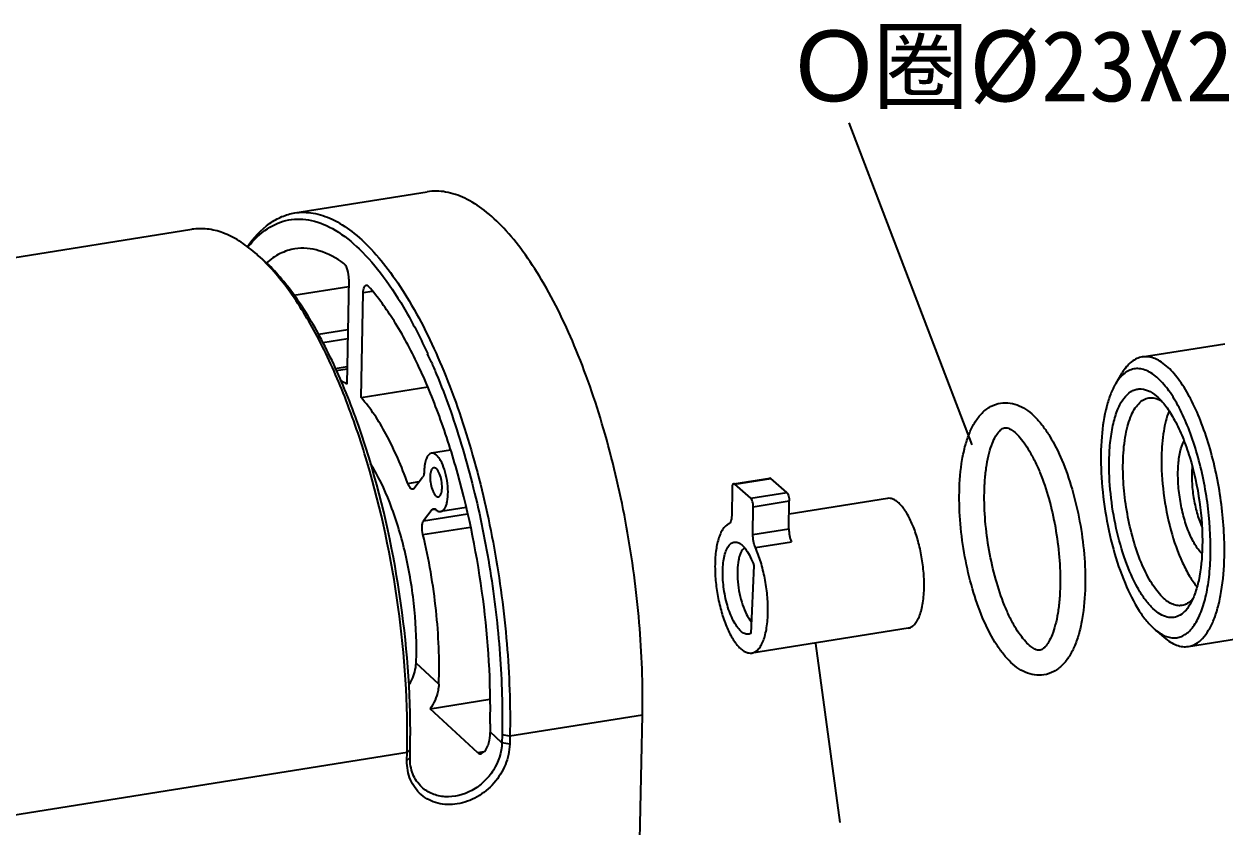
# Model space of a CAD drawing. Header units: millimetres. Extents: x 0 to 549, y 0 to 190.
# Drawn here: x 170.3 to 221.1, y 99.9 to 133.8 of the extents above; entities that cross this region are included whole.
import ezdxf

# ---------------------------------------------------------------- set-up
doc = ezdxf.new("R2010")
doc.units = ezdxf.units.MM
doc.layers.add('02___PRT_ALL_AXES', color=7, linetype='Continuous')
doc.styles.get("Standard").update_dxf_attribs({"font": 'SimSun.ttf'})

# ---------------------------------------------------------------- blocks, each defined once
blk = doc.blocks.new('A$C560D5F5B')
at = {"color": 7, "linetype": 'Continuous'}
for p, q in [((-1.464, 23.265), (2.272, 23.86)), ((-22.129, 19.974), (-4.362, 22.804)), ((0.065, 21.397), (0.004, 18.435)), ((0.061, 21.185), (-1.486, 20.938)), ((0.407, 18.061), (0.468, 21.023)), ((0.468, 21.023), (0.719, 21.063)), ((-0.796, 19.847), (0.036, 19.979)), ((-0.673, 19.612), (0.031, 19.724)), ((-0.321, 18.884), (0.014, 18.938)), ((0.013, 18.86), (-0.286, 18.812)), ((0.407, 18.061), (2.287, 18.361)), ((2.917, 17.715), (2.925, 17.692)), ((2.927, 16.579), (2.392, 16.494)), ((1.722, 15.639), (2.048, 15.691)), ((1.899, 15.5), (2.144, 15.814)), ((2.415, 14.902), (2.494, 14.915)), ((3.369, 14.962), (2.654, 14.848)), ((2.415, 14.902), (2.171, 14.588)), ((2.171, 14.588), (3.412, 14.786)), ((2.151, 14.196), (3.498, 14.41)), ((2.598, 9.977), (1.96, 10.57)), ((2.357, 9.287), (4.041, 9.556)), ((3.699, 8.041), (2.357, 9.287)), ((4.049, 8.864), (4.044, 8.635)), ((8.341, 9.109), (4.604, 8.514)), ((8.053, -4.782), (8.341, 9.109)), ((4.38, 8.323), (4.044, 8.635)), ((4.385, 8.552), (4.38, 8.323)), ((4.604, 8.514), (4.385, 8.552)), ((4.604, 8.514), (4.599, 8.285)), ((1.706, 8.053), (1.792, 8.139)), ((1.787, 7.91), (1.792, 8.139)), ((4.599, 8.285), (4.38, 8.323)), ((1.706, 8.053), (-16.061, 5.223)), ((1.702, 7.824), (1.706, 8.053)), ((1.702, 7.824), (1.787, 7.91)), ((3.867, 8.068), (3.699, 8.041))]:
    blk.add_line(p, q, dxfattribs=at)
for centre, radius, start, end in [((-5.571, 18.671), 4.581, 46.8921, 49.2835), ((-13.159, 12.252), 16.972, 23.6339, 24.4968), ((-7.255, 10.987), 9.224, 357.4137, 358.8211)]:
    blk.add_arc(centre, radius, start, end, dxfattribs=at)
for points, knots in [([(8.341, 9.109), (8.359, 9.978), (8.293, 11.756), (7.939, 14.407), (7.348, 16.984), (6.557, 19.324), (5.738, 21.037), (5.007, 22.161), (4.468, 22.823), (3.919, 23.336), (3.366, 23.692), (2.813, 23.882), (2.443, 23.888), (2.272, 23.86)], [0, 0, 0, 0, 0.153179, 0.313043, 0.470941, 0.618393, 0.747947, 0.804272, 0.854371, 0.898199, 0.936187, 0.969454, 1, 1, 1, 1]), ([(-2.798, 22.318), (-2.625, 22.563), (-2.327, 22.893), (-1.839, 23.173), (-1.588, 23.246), (-1.464, 23.265)], [0, 0, 0, 0, 0.538545, 0.774816, 1, 1, 1, 1]), ([(-2.774, 22.316), (-2.619, 22.508), (-2.283, 22.839), (-1.645, 23.117), (-0.954, 23.092), (-0.264, 22.785), (0.415, 22.232), (1.081, 21.447), (1.721, 20.449), (2.101, 19.695), (2.286, 19.289)], [0, 0, 0, 0, 0.10324, 0.193727, 0.283312, 0.384241, 0.504482, 0.647368, 0.813115, 1, 1, 1, 1]), ([(-1.464, 23.265), (-1.293, 23.293), (-0.923, 23.287), (-0.37, 23.097), (0.182, 22.741), (0.731, 22.228), (1.27, 21.566), (2.002, 20.442), (2.82, 18.729), (3.612, 16.389), (4.203, 13.812), (4.556, 11.161), (4.622, 9.383), (4.604, 8.514)], [0, 0, 0, 0, 0.030546, 0.063813, 0.101801, 0.145629, 0.195727, 0.252053, 0.381606, 0.529059, 0.686957, 0.846821, 1, 1, 1, 1]), ([(-2.582, 22.143), (-2.725, 22.266), (-3.012, 22.482), (-3.468, 22.715), (-3.921, 22.831), (-4.221, 22.826), (-4.362, 22.804)], [0, 0, 0, 0, 0.289877, 0.547676, 0.780706, 1, 1, 1, 1]), ([(-1.459, 22.254), (-1.604, 22.231), (-1.897, 22.134), (-2.148, 21.957), (-2.266, 21.852)], [0, 0, 0, 0, 0.481262, 1, 1, 1, 1]), ([(-0.075, 21.837), (-0.289, 21.992), (-0.726, 22.239), (-1.235, 22.289), (-1.459, 22.254)], [0, 0, 0, 0, 0.538789, 1, 1, 1, 1]), ([(1.706, 8.053), (1.735, 9.421), (1.546, 12.19), (0.841, 15.543), (-0.007, 18.043), (-0.726, 19.653), (-1.514, 20.982), (-2.124, 21.72), (-2.44, 22.015)], [0, 0, 0, 0, 0.276158, 0.557579, 0.688885, 0.808336, 0.912696, 1, 1, 1, 1]), ([(1.792, 8.139), (1.82, 9.515), (1.625, 12.297), (0.904, 15.658), (0.037, 18.15), (-0.695, 19.738), (-1.493, 21.033), (-2.112, 21.739), (-2.431, 22.013)], [0, 0, 0, 0, 0.278514, 0.561647, 0.693026, 0.811819, 0.914752, 1, 1, 1, 1]), ([(0.065, 21.397), (0.067, 21.486), (0.048, 21.617), (-0.011, 21.763), (-0.052, 21.82), (-0.075, 21.837)], [0, 0, 0, 0, 0.569088, 0.818485, 1, 1, 1, 1]), ([(0.468, 21.023), (0.469, 21.049), (0.473, 21.099), (0.489, 21.171), (0.522, 21.223), (0.55, 21.227)], [0, 0, 0, 0, 0.347674, 0.63435, 1, 1, 1, 1]), ([(0.55, 21.227), (0.555, 21.228), (0.583, 21.227), (0.606, 21.207), (0.62, 21.191)], [0, 0, 0, 0, 0.208957, 1, 1, 1, 1]), ([(4.049, 8.864), (4.073, 10.037), (3.922, 12.417), (3.346, 15.313), (2.651, 17.503), (2.055, 18.949), (1.396, 20.18), (0.886, 20.89), (0.62, 21.191)], [0, 0, 0, 0, 0.270378, 0.547507, 0.678563, 0.79957, 0.90744, 1, 1, 1, 1]), ([(2.39, 19.056), (2.437, 18.949), (2.625, 18.507), (2.796, 18.058), (2.917, 17.715)], [0, 0, 0, 0, 0.243019, 1, 1, 1, 1]), ([(0.004, 18.435), (-0.009, 18.445), (-0.061, 18.483), (-0.115, 18.518), (-0.156, 18.542)], [0, 0, 0, 0, 0.256758, 1, 1, 1, 1]), ([(1.722, 15.639), (1.55, 16.118), (1.187, 16.969), (0.683, 17.753), (0.407, 18.061)], [0, 0, 0, 0, 0.551745, 1, 1, 1, 1]), ([(2.925, 17.692), (3.176, 16.977), (3.614, 15.488), (4.079, 13.191), (4.353, 10.862), (4.4, 9.31), (4.385, 8.552)], [0, 0, 0, 0, 0.244447, 0.499886, 0.755377, 1, 1, 1, 1]), ([(2.392, 16.494), (2.324, 16.483), (2.241, 16.356), (2.2, 16.178), (2.189, 16.056), (2.188, 15.991)], [0, 0, 0, 0, 0.366242, 0.652429, 1, 1, 1, 1]), ([(2.654, 14.848), (2.699, 14.855), (2.763, 14.916), (2.809, 15.019), (2.851, 15.177), (2.867, 15.416), (2.84, 15.722), (2.77, 16.021), (2.682, 16.243), (2.592, 16.38), (2.516, 16.464), (2.437, 16.501), (2.392, 16.494)], [0, 0, 0, 0, 0.07199, 0.121957, 0.182448, 0.330355, 0.500029, 0.669698, 0.81759, 0.878069, 0.928019, 1, 1, 1, 1]), ([(1.967, 10.797), (1.977, 11.283), (1.924, 12.274), (1.673, 13.72), (1.27, 15.048), (0.892, 15.852), (0.674, 16.195)], [0, 0, 0, 0, 0.259827, 0.528756, 0.782714, 1, 1, 1, 1]), ([(2.188, 15.991), (2.187, 15.955), (2.181, 15.894), (2.16, 15.835), (2.144, 15.814)], [0, 0, 0, 0, 0.578909, 1, 1, 1, 1]), ([(2.458, 16.083), (2.423, 16.077), (2.381, 16.012), (2.361, 15.922), (2.356, 15.86), (2.355, 15.827)], [0, 0, 0, 0, 0.365589, 0.652221, 1, 1, 1, 1]), ([(2.691, 15.515), (2.692, 15.583), (2.68, 15.719), (2.638, 15.877), (2.586, 15.984), (2.541, 16.05), (2.488, 16.087), (2.458, 16.083)], [0, 0, 0, 0, 0.314638, 0.621457, 0.75183, 0.858771, 1, 1, 1, 1]), ([(1.861, 15.475), (1.834, 15.471), (1.787, 15.508), (1.75, 15.57), (1.73, 15.615), (1.722, 15.639)], [0, 0, 0, 0, 0.366551, 0.652543, 1, 1, 1, 1]), ([(2.355, 15.827), (2.354, 15.759), (2.367, 15.624), (2.409, 15.465), (2.461, 15.358), (2.505, 15.292), (2.558, 15.255), (2.589, 15.26)], [0, 0, 0, 0, 0.314638, 0.621457, 0.75183, 0.858771, 1, 1, 1, 1]), ([(1.899, 15.5), (1.897, 15.497), (1.887, 15.485), (1.872, 15.477), (1.861, 15.475)], [0, 0, 0, 0, 0.281314, 1, 1, 1, 1]), ([(2.589, 15.26), (2.623, 15.265), (2.665, 15.33), (2.685, 15.42), (2.69, 15.482), (2.691, 15.515)], [0, 0, 0, 0, 0.365589, 0.652221, 1, 1, 1, 1]), ([(2.415, 14.902), (2.418, 14.906), (2.428, 14.917), (2.442, 14.926), (2.453, 14.927)], [0, 0, 0, 0, 0.281493, 1, 1, 1, 1]), ([(2.453, 14.927), (2.458, 14.928), (2.479, 14.928), (2.499, 14.916), (2.511, 14.905)], [0, 0, 0, 0, 0.219421, 1, 1, 1, 1]), ([(2.511, 14.905), (2.522, 14.894), (2.563, 14.862), (2.618, 14.842), (2.654, 14.848)], [0, 0, 0, 0, 0.296265, 1, 1, 1, 1]), ([(2.151, 14.196), (2.133, 14.272), (2.12, 14.383), (2.136, 14.516), (2.156, 14.57), (2.171, 14.588)], [0, 0, 0, 0, 0.581871, 0.822775, 1, 1, 1, 1]), ([(2.598, 9.977), (2.625, 10.671), (2.564, 12.092), (2.322, 13.493), (2.151, 14.196)], [0, 0, 0, 0, 0.489529, 1, 1, 1, 1]), ([(1.756, 9.96), (1.787, 10.007), (1.893, 10.194), (1.952, 10.41), (1.96, 10.57)], [0, 0, 0, 0, 0.256948, 1, 1, 1, 1]), ([(2.598, 9.977), (2.596, 9.917), (2.567, 9.673), (2.463, 9.44), (2.357, 9.287)], [0, 0, 0, 0, 0.244436, 1, 1, 1, 1]), ([(4.044, 8.635), (4.043, 8.602), (4.036, 8.47), (4.009, 8.339), (3.979, 8.244)], [0, 0, 0, 0, 0.245524, 1, 1, 1, 1]), ([(4.599, 8.285), (4.595, 8.09), (4.506, 7.69), (4.178, 7.17), (3.702, 6.777), (3.14, 6.57), (2.569, 6.584), (2.078, 6.833), (1.759, 7.279), (1.698, 7.642), (1.702, 7.824)], [0, 0, 0, 0, 0.128804, 0.263684, 0.399077, 0.529152, 0.650751, 0.76556, 0.879764, 1, 1, 1, 1]), ([(4.38, 8.323), (4.374, 8.056), (4.237, 7.645), (3.885, 7.221), (3.448, 6.897), (2.91, 6.756), (2.413, 6.866), (2.206, 6.998), (2.119, 7.079)], [0, 0, 0, 0, 0.255083, 0.389041, 0.522064, 0.77105, 0.887487, 1, 1, 1, 1]), ([(3.776, 8.02), (3.797, 8.024), (3.894, 8.066), (3.954, 8.166), (3.979, 8.244)], [0, 0, 0, 0, 0.205561, 1, 1, 1, 1]), ([(2.119, 7.079), (2.01, 7.18), (1.833, 7.443), (1.784, 7.754), (1.787, 7.91)], [0, 0, 0, 0, 0.487227, 1, 1, 1, 1]), ([(3.699, 8.041), (3.713, 8.028), (3.742, 8.017), (3.769, 8.019), (3.776, 8.02)], [0, 0, 0, 0, 0.734005, 1, 1, 1, 1])]:
    blk.add_open_spline(points, degree=3, knots=knots, dxfattribs=at)

msp = doc.modelspace()

# ---------------------------------------------------------------- linework, layer by layer
for p, q in [((210.367, 116.05), (205.162, 129.674)), ((203.734, 107.65), (204.767, 100.078))]:
    msp.add_line(p, q)
at = {"color": 7, "linetype": 'Continuous'}
for p, q in [((216.44, 118.637), (216.716, 119.093)), ((200.278, 114.406), (201.803, 114.648)), ((200.325, 114.387), (201.85, 114.63)), ((200.997, 113.791), (200.325, 114.387)), ((202.522, 114.034), (201.85, 114.63)), ((200.21, 114.231), (200.194, 113.05)), ((200.997, 113.791), (202.522, 114.034)), ((201.09, 112.255), (201.106, 113.435)), ((201.106, 113.435), (202.631, 113.678)), ((202.615, 112.497), (202.631, 113.678)), ((201.09, 112.255), (202.615, 112.497)), ((201.197, 111.711), (202.722, 111.954)), ((201.13, 110.951), (201.001, 108.069)), ((218.095, 108.248), (218.498, 107.901))]:
    msp.add_line(p, q, dxfattribs=at)
for points, knots in [([(217.567, 119.769), (217.486, 119.756), (217.322, 119.705), (217.096, 119.561), (216.89, 119.354), (216.772, 119.185), (216.716, 119.093)], [0, 0, 0, 0, 0.219295, 0.452327, 0.710122, 1, 1, 1, 1]), ([(218.659, 119.324), (218.572, 119.405), (218.397, 119.548), (218.117, 119.703), (217.838, 119.783), (217.653, 119.782), (217.567, 119.769)], [0, 0, 0, 0, 0.293729, 0.552588, 0.783982, 1, 1, 1, 1]), ([(218.244, 118.852), (218.166, 118.925), (218.008, 119.054), (217.757, 119.197), (217.507, 119.274), (217.261, 119.281), (217.026, 119.217), (216.807, 119.084), (216.607, 118.887), (216.494, 118.726), (216.44, 118.637)], [0, 0, 0, 0, 0.148321, 0.279574, 0.397121, 0.506497, 0.614836, 0.729521, 0.856577, 1, 1, 1, 1]), ([(221.04, 111.326), (221.056, 112.111), (220.947, 113.698), (220.542, 115.621), (220.055, 117.053), (219.643, 117.974), (219.191, 118.734), (218.841, 119.156), (218.659, 119.324)], [0, 0, 0, 0, 0.276366, 0.557939, 0.689252, 0.808645, 0.912877, 1, 1, 1, 1]), ([(216.44, 118.637), (216.358, 118.501), (216.21, 118.19), (215.974, 117.446), (215.811, 116.323), (215.8, 114.83), (215.969, 113.236), (216.304, 111.668), (216.778, 110.252), (217.282, 109.236), (217.737, 108.602), (217.974, 108.352), (218.095, 108.248)], [0, 0, 0, 0, 0.043395, 0.093541, 0.2125, 0.35103, 0.500012, 0.648992, 0.787517, 0.906469, 0.95661, 1, 1, 1, 1]), ([(216.165, 115.41), (216.171, 115.685), (216.203, 116.205), (216.322, 116.927), (216.505, 117.531), (216.747, 117.997), (217.013, 118.272), (217.248, 118.387), (217.49, 118.437), (217.828, 118.367), (218.056, 118.208), (218.17, 118.111)], [0, 0, 0, 0, 0.191645, 0.362557, 0.508881, 0.629121, 0.725951, 0.768589, 0.809732, 0.895892, 1, 1, 1, 1]), ([(220.454, 111.428), (220.469, 112.156), (220.368, 113.63), (219.992, 115.414), (219.54, 116.744), (219.157, 117.599), (218.737, 118.305), (218.413, 118.696), (218.244, 118.852)], [0, 0, 0, 0, 0.276366, 0.557939, 0.689252, 0.808645, 0.912877, 1, 1, 1, 1]), ([(216.751, 115.308), (216.759, 115.664), (216.798, 116.176), (216.93, 116.812), (217.056, 117.207), (217.211, 117.534), (217.394, 117.787), (217.603, 117.963), (217.764, 118.022), (217.843, 118.035)], [0, 0, 0, 0, 0.342443, 0.492093, 0.62496, 0.740357, 0.838983, 0.923631, 1, 1, 1, 1]), ([(217.843, 118.035), (217.925, 118.048), (218.105, 118.039), (218.27, 117.969), (218.35, 117.923)], [0, 0, 0, 0, 0.472269, 1, 1, 1, 1]), ([(218.17, 118.111), (218.316, 117.985), (218.599, 117.661), (218.965, 117.068), (219.3, 116.34), (219.698, 115.198), (220.028, 113.657), (220.118, 112.383), (220.105, 111.752)], [0, 0, 0, 0, 0.085255, 0.188194, 0.306988, 0.438367, 0.721495, 1, 1, 1, 1]), ([(218.697, 117.479), (218.589, 117.207), (218.436, 116.571), (218.385, 115.923), (218.378, 115.567)], [0, 0, 0, 0, 0.451752, 1, 1, 1, 1]), ([(220.088, 111.45), (219.973, 111.563), (219.761, 111.861), (219.507, 112.396), (219.298, 113.04), (219.149, 113.746), (219.072, 114.463), (219.072, 115.14), (219.147, 115.726), (219.257, 116.074), (219.331, 116.217)], [0, 0, 0, 0, 0.096364, 0.216202, 0.35362, 0.500337, 0.647004, 0.784279, 0.903897, 1, 1, 1, 1]), ([(219.575, 109.286), (219.512, 109.182), (219.378, 109), (219.122, 108.803), (218.83, 108.725), (218.525, 108.774), (218.222, 108.938), (217.923, 109.205), (217.63, 109.57), (217.235, 110.21), (216.812, 111.198), (216.435, 112.533), (216.203, 113.962), (216.156, 114.934), (216.165, 115.41)], [0, 0, 0, 0, 0.042389, 0.078424, 0.111246, 0.145211, 0.184206, 0.230512, 0.284984, 0.347546, 0.493737, 0.659809, 0.833112, 1, 1, 1, 1]), ([(218.378, 115.567), (218.367, 115.047), (218.433, 113.99), (218.73, 112.472), (219.133, 111.298), (219.54, 110.515), (219.764, 110.189), (219.881, 110.049)], [0, 0, 0, 0, 0.268768, 0.544693, 0.796937, 0.905853, 1, 1, 1, 1]), ([(219.241, 109.257), (219.171, 109.245), (219.019, 109.248), (218.792, 109.326), (218.565, 109.472), (218.244, 109.772), (217.869, 110.311), (217.483, 111.117), (217.158, 112.078), (216.916, 113.135), (216.771, 114.222), (216.744, 114.952), (216.751, 115.308)], [0, 0, 0, 0, 0.03055, 0.063823, 0.101818, 0.145652, 0.251936, 0.38151, 0.528986, 0.686908, 0.846796, 1, 1, 1, 1]), ([(219.679, 115.12), (219.66, 114.914), (219.654, 114.481), (219.722, 113.828), (219.861, 113.188), (220.001, 112.779), (220.084, 112.589)], [0, 0, 0, 0, 0.240331, 0.500301, 0.760115, 1, 1, 1, 1]), ([(200.278, 114.406), (200.255, 114.402), (200.227, 114.357), (200.213, 114.296), (200.21, 114.253), (200.21, 114.231)], [0, 0, 0, 0, 0.364735, 0.651843, 1, 1, 1, 1]), ([(200.325, 114.387), (200.321, 114.391), (200.308, 114.401), (200.29, 114.407), (200.278, 114.406)], [0, 0, 0, 0, 0.295277, 1, 1, 1, 1]), ([(201.803, 114.648), (201.807, 114.649), (201.824, 114.649), (201.84, 114.639), (201.85, 114.63)], [0, 0, 0, 0, 0.220217, 1, 1, 1, 1]), ([(202.522, 114.034), (202.54, 114.018), (202.571, 113.97), (202.616, 113.852), (202.632, 113.749), (202.631, 113.678)], [0, 0, 0, 0, 0.189054, 0.439141, 1, 1, 1, 1]), ([(201.106, 113.435), (201.107, 113.506), (201.091, 113.609), (201.046, 113.727), (201.015, 113.775), (200.997, 113.791)], [0, 0, 0, 0, 0.560859, 0.810946, 1, 1, 1, 1]), ([(200.194, 113.05), (200.194, 113.008), (200.189, 112.931), (200.167, 112.827), (200.133, 112.75), (200.096, 112.714), (200.077, 112.706)], [0, 0, 0, 0, 0.33384, 0.615401, 0.835434, 1, 1, 1, 1]), ([(200.077, 112.706), (200.032, 112.687), (199.942, 112.629), (199.829, 112.501), (199.731, 112.332), (199.613, 112.038), (199.516, 111.583), (199.491, 111.195), (199.488, 110.985)], [0, 0, 0, 0, 0.077444, 0.165686, 0.268044, 0.385879, 0.666878, 1, 1, 1, 1]), ([(202.615, 112.497), (202.614, 112.403), (202.633, 112.217), (202.685, 112.037), (202.722, 111.954)], [0, 0, 0, 0, 0.510655, 1, 1, 1, 1]), ([(201.001, 108.069), (200.978, 108.058), (200.93, 108.041), (200.823, 108.035), (200.678, 108.087), (200.518, 108.225), (200.363, 108.428), (200.218, 108.693), (200.088, 109.009), (199.978, 109.364), (199.893, 109.744), (199.836, 110.134), (199.809, 110.518), (199.814, 110.881), (199.85, 111.208), (199.916, 111.487), (199.997, 111.681), (200.078, 111.8), (200.158, 111.884), (200.234, 111.925), (200.285, 111.935)], [0, 0, 0, 0, 0.016693, 0.033249, 0.069503, 0.114647, 0.17068, 0.237323, 0.313034, 0.395519, 0.482021, 0.569537, 0.655004, 0.735481, 0.808342, 0.871507, 0.92379, 0.94593, 0.965682, 1, 1, 1, 1]), ([(200.285, 111.935), (200.312, 111.941), (200.369, 111.944), (200.425, 111.931), (200.453, 111.921)], [0, 0, 0, 0, 0.48543, 1, 1, 1, 1]), ([(200.453, 111.921), (200.52, 111.897), (200.657, 111.802), (200.831, 111.588), (200.995, 111.297), (201.086, 111.073), (201.13, 110.951)], [0, 0, 0, 0, 0.175817, 0.401938, 0.679199, 1, 1, 1, 1]), ([(201.197, 111.711), (201.16, 111.794), (201.108, 111.974), (201.089, 112.16), (201.09, 112.255)], [0, 0, 0, 0, 0.489345, 1, 1, 1, 1]), ([(200.737, 111.696), (200.67, 111.648), (200.591, 111.529), (200.521, 111.346), (200.459, 111.096), (200.424, 110.73), (200.442, 110.254), (200.516, 109.762), (200.64, 109.297), (200.803, 108.898), (200.945, 108.671), (201.023, 108.582)], [0, 0, 0, 0, 0.075053, 0.123269, 0.17865, 0.308176, 0.455624, 0.60997, 0.759256, 0.8922, 1, 1, 1, 1]), ([(201.728, 108.995), (201.731, 109.228), (201.709, 109.703), (201.607, 110.407), (201.44, 111.084), (201.285, 111.512), (201.197, 111.711)], [0, 0, 0, 0, 0.250425, 0.510596, 0.765333, 1, 1, 1, 1]), ([(218.095, 108.248), (218.228, 108.133), (218.441, 107.987), (218.751, 107.893), (218.969, 107.88), (219.18, 107.922), (219.457, 108.058), (219.769, 108.382), (220.054, 108.931), (220.27, 109.641), (220.41, 110.491), (220.447, 111.104), (220.454, 111.428)], [0, 0, 0, 0, 0.104035, 0.148828, 0.190721, 0.23184, 0.274455, 0.371235, 0.49141, 0.637652, 0.808467, 1, 1, 1, 1]), ([(219.517, 107.523), (219.626, 107.54), (219.851, 107.623), (220.143, 107.868), (220.398, 108.222), (220.614, 108.678), (220.79, 109.228), (220.975, 110.116), (221.029, 110.83), (221.04, 111.326)], [0, 0, 0, 0, 0.076369, 0.161017, 0.259642, 0.37504, 0.507906, 0.657559, 1, 1, 1, 1]), ([(220.105, 111.752), (220.095, 111.271), (220.035, 110.588), (219.813, 109.768), (219.662, 109.43), (219.575, 109.286)], [0, 0, 0, 0, 0.566699, 0.801805, 1, 1, 1, 1]), ([(219.707, 109.542), (219.643, 109.467), (219.504, 109.34), (219.327, 109.27), (219.241, 109.257)], [0, 0, 0, 0, 0.529976, 1, 1, 1, 1]), ([(218.498, 107.901), (218.58, 107.83), (218.744, 107.707), (219.006, 107.574), (219.265, 107.507), (219.436, 107.51), (219.517, 107.523)], [0, 0, 0, 0, 0.289879, 0.547678, 0.780706, 1, 1, 1, 1])]:
    msp.add_open_spline(points, degree=3, knots=knots, dxfattribs=at)
at = {"layer": '02___PRT_ALL_AXES', "color": 7, "linetype": 'Continuous'}
for p, q in [((217.567, 119.769), (221.064, 120.326)), ((206.78, 113.786), (202.624, 113.124)), ((207.654, 108.299), (201.045, 107.247)), ((219.517, 107.523), (223.014, 108.08))]:
    msp.add_line(p, q, dxfattribs=at)
for points, knots in [([(209.826, 114.059), (209.836, 114.52), (209.889, 115.186), (210.068, 116.02), (210.245, 116.555), (210.474, 117.018), (210.766, 117.403), (211.132, 117.692), (211.424, 117.794), (211.573, 117.818)], [0, 0, 0, 0, 0.310697, 0.44888, 0.574792, 0.689553, 0.796042, 0.898422, 1, 1, 1, 1]), ([(211.573, 117.818), (211.704, 117.839), (211.977, 117.839), (212.369, 117.718), (212.73, 117.502), (213.061, 117.209), (213.369, 116.846), (213.769, 116.254), (214.207, 115.363), (214.626, 114.151), (214.938, 112.821), (215.124, 111.449), (215.159, 110.528), (215.149, 110.078)], [0, 0, 0, 0, 0.043345, 0.086883, 0.131607, 0.178942, 0.230079, 0.285694, 0.41059, 0.551145, 0.701344, 0.853594, 1, 1, 1, 1]), ([(210.885, 114.038), (210.889, 114.242), (210.909, 114.635), (210.976, 115.193), (211.076, 115.683), (211.204, 116.092), (211.35, 116.406), (211.496, 116.618), (211.626, 116.733), (211.707, 116.768), (211.738, 116.773)], [0, 0, 0, 0, 0.206599, 0.396274, 0.565353, 0.710224, 0.827299, 0.913371, 0.967841, 1, 1, 1, 1]), ([(211.738, 116.773), (211.81, 116.784), (211.957, 116.736), (212.154, 116.602), (212.362, 116.402), (212.585, 116.122), (212.812, 115.766), (213.034, 115.345), (213.326, 114.683), (213.636, 113.752), (213.907, 112.556), (214.069, 111.326), (214.099, 110.501), (214.091, 110.099)], [0, 0, 0, 0, 0.029521, 0.058151, 0.097275, 0.14604, 0.203384, 0.268227, 0.33948, 0.496666, 0.665678, 0.836741, 1, 1, 1, 1]), ([(213.403, 106.319), (213.271, 106.298), (212.999, 106.298), (212.607, 106.419), (212.246, 106.635), (211.915, 106.928), (211.607, 107.291), (211.207, 107.883), (210.769, 108.774), (210.35, 109.986), (210.038, 111.316), (209.852, 112.688), (209.817, 113.609), (209.826, 114.059)], [0, 0, 0, 0, 0.043345, 0.086883, 0.131607, 0.178942, 0.230079, 0.285694, 0.41059, 0.551145, 0.701344, 0.853594, 1, 1, 1, 1]), ([(213.238, 107.364), (213.166, 107.353), (213.019, 107.401), (212.822, 107.534), (212.614, 107.735), (212.391, 108.015), (212.164, 108.37), (211.941, 108.792), (211.65, 109.454), (211.34, 110.385), (211.069, 111.581), (210.907, 112.811), (210.876, 113.636), (210.885, 114.038)], [0, 0, 0, 0, 0.029521, 0.058151, 0.097275, 0.14604, 0.203384, 0.268227, 0.33948, 0.496666, 0.665678, 0.836741, 1, 1, 1, 1]), ([(208.337, 110.048), (208.339, 110.27), (208.32, 110.723), (208.226, 111.397), (208.073, 112.05), (207.87, 112.642), (207.661, 113.075), (207.475, 113.358), (207.338, 113.525), (207.198, 113.654), (207.058, 113.744), (206.917, 113.791), (206.823, 113.793), (206.78, 113.786)], [0, 0, 0, 0, 0.154115, 0.314358, 0.4722, 0.619323, 0.748445, 0.804569, 0.8545, 0.898211, 0.936142, 0.969412, 1, 1, 1, 1]), ([(199.488, 110.985), (199.485, 110.763), (199.505, 110.31), (199.598, 109.636), (199.751, 108.983), (199.954, 108.39), (200.163, 107.958), (200.35, 107.675), (200.487, 107.508), (200.626, 107.378), (200.767, 107.289), (200.907, 107.241), (201.001, 107.24), (201.045, 107.247)], [0, 0, 0, 0, 0.154115, 0.314358, 0.4722, 0.619323, 0.748445, 0.804569, 0.8545, 0.898211, 0.936142, 0.969412, 1, 1, 1, 1]), ([(207.654, 108.299), (207.703, 108.307), (207.806, 108.345), (207.938, 108.458), (208.053, 108.621), (208.151, 108.831), (208.229, 109.085), (208.311, 109.492), (208.334, 109.82), (208.337, 110.048)], [0, 0, 0, 0, 0.075857, 0.16017, 0.2587, 0.374212, 0.507326, 0.657272, 1, 1, 1, 1]), ([(214.091, 110.099), (214.087, 109.895), (214.067, 109.502), (214, 108.944), (213.9, 108.454), (213.772, 108.045), (213.626, 107.731), (213.479, 107.519), (213.35, 107.404), (213.269, 107.369), (213.238, 107.364)], [0, 0, 0, 0, 0.206599, 0.396274, 0.565353, 0.710224, 0.827299, 0.913371, 0.967841, 1, 1, 1, 1]), ([(215.149, 110.078), (215.14, 109.617), (215.087, 108.951), (214.908, 108.117), (214.731, 107.582), (214.502, 107.119), (214.21, 106.734), (213.844, 106.445), (213.552, 106.343), (213.403, 106.319)], [0, 0, 0, 0, 0.310697, 0.44888, 0.574792, 0.689553, 0.796042, 0.898422, 1, 1, 1, 1]), ([(201.045, 107.247), (201.095, 107.255), (201.197, 107.293), (201.33, 107.406), (201.445, 107.569), (201.542, 107.779), (201.621, 108.032), (201.702, 108.44), (201.725, 108.768), (201.728, 108.995)], [0, 0, 0, 0, 0.075857, 0.16017, 0.2587, 0.374212, 0.507326, 0.657272, 1, 1, 1, 1])]:
    msp.add_open_spline(points, degree=3, knots=knots, dxfattribs=at)

# ---------------------------------------------------------------- block references
at = {"lineweight": 13, "xscale": 1.5, "yscale": 1.5, "zscale": 1.5}
msp.add_blockref('A$C560D5F5B', (183.903, 90.959), dxfattribs=at)

# ---------------------------------------------------------------- texts
at = {"color": 1, "insert": (202.89, 133.578), "char_height": 3, "width": 35.50176, "attachment_point": 1}
msp.add_mtext('{\\fArial|b0|i0|c0|p32;O}圈%%C23X2', dxfattribs=at)

doc.saveas('drawing.dxf')
